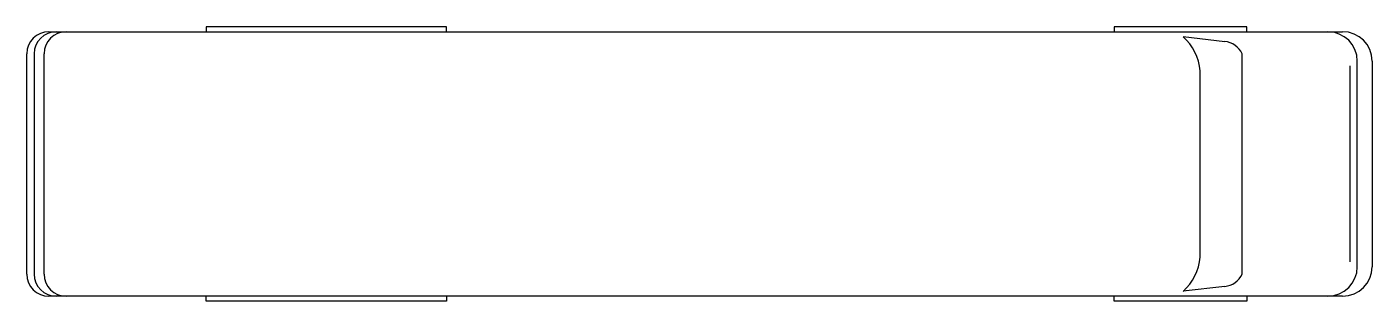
# Model space of a CAD drawing. Header units: millimetres. Extents: x -3215.9 to -3205, y 1919.4 to 1921.7.
import ezdxf

# ---------------------------------------------------------------- set-up
doc = ezdxf.new("R2010")
doc.units = ezdxf.units.MM
doc.header["$LTSCALE"] = 10
doc.layers.add('Veículos', color=2, linetype='Continuous')

msp = doc.modelspace()

# ---------------------------------------------------------------- linework, layer by layer
at = {"layer": 'Veículos'}
for p, q in [((-3215.738, 1921.632), (-3205.198, 1921.632)), ((-3214.458, 1921.672), (-3214.458, 1921.632)), ((-3212.498, 1921.672), (-3214.458, 1921.672)), ((-3212.498, 1921.632), (-3212.498, 1921.672)), ((-3205.978, 1921.672), (-3207.058, 1921.672)), ((-3207.058, 1921.672), (-3207.058, 1921.632)), ((-3205.978, 1921.632), (-3205.978, 1921.672)), ((-3206.498, 1921.592), (-3206.158, 1921.552)), ((-3215.918, 1919.652), (-3215.918, 1921.452)), ((-3215.858, 1921.452), (-3215.858, 1919.652)), ((-3215.778, 1919.652), (-3215.778, 1921.452)), ((-3206.018, 1921.452), (-3206.018, 1919.652)), ((-3206.358, 1919.792), (-3206.358, 1921.312)), ((-3205.138, 1921.352), (-3205.138, 1919.752)), ((-3205.078, 1919.712), (-3205.078, 1921.392)), ((-3204.958, 1921.392), (-3204.958, 1919.712)), ((-3206.158, 1919.552), (-3206.498, 1919.512)), ((-3205.198, 1919.472), (-3215.738, 1919.472)), ((-3214.458, 1919.432), (-3214.458, 1919.472)), ((-3212.498, 1919.432), (-3214.458, 1919.432)), ((-3212.498, 1919.472), (-3212.498, 1919.432)), ((-3207.058, 1919.432), (-3207.058, 1919.472)), ((-3205.978, 1919.432), (-3207.058, 1919.432)), ((-3205.978, 1919.472), (-3205.978, 1919.432))]:
    msp.add_line(p, q, dxfattribs=at)
for centre, radius, start, end in [((-3215.738, 1921.452), 0.18, 90, 180), ((-3215.678, 1921.452), 0.18, 90, 180), ((-3215.598, 1921.452), 0.18, 90, 180), ((-3205.318, 1921.392), 0.24, 0, 90), ((-3205.198, 1921.392), 0.24, 0, 90), ((-3206.778, 1921.276), 0.422, 4.8001, 48.33), ((-3206.175, 1921.379), 0.174, 24.8434, 84.0812), ((-3206.778, 1919.827), 0.422, 311.67, 355.1999), ((-3215.738, 1919.652), 0.18, 180, 270), ((-3215.678, 1919.652), 0.18, 180, 270), ((-3215.598, 1919.652), 0.18, 180, 270), ((-3206.175, 1919.725), 0.174, 275.9188, 335.1566), ((-3205.318, 1919.712), 0.24, 270, 0), ((-3205.198, 1919.712), 0.24, 270, 0)]:
    msp.add_arc(centre, radius, start, end, dxfattribs=at)

doc.saveas('drawing.dxf')
